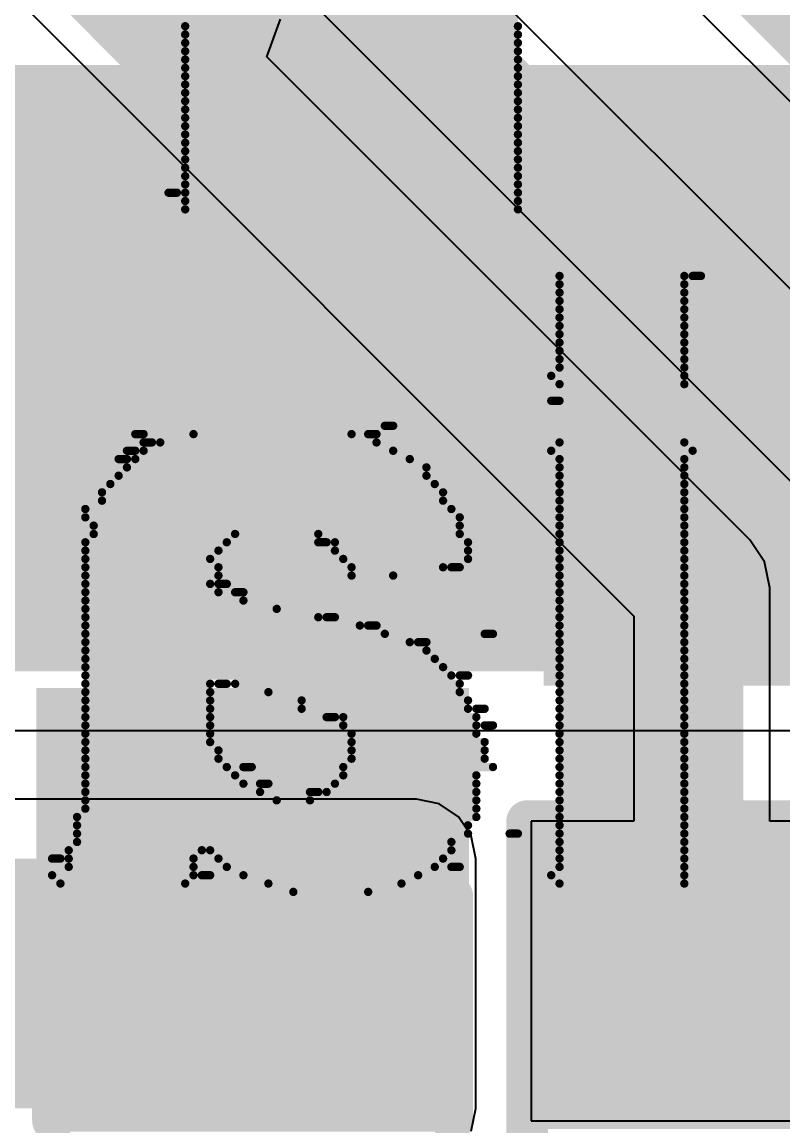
# Model space of a CAD drawing. Header units: millimetres. Extents: x -6 to 194, y -120 to 229.
# Drawn here: x 31.173 to 33.496, y 12.532 to 15.9 of the extents above; entities that cross this region are included whole.
import ezdxf

# ---------------------------------------------------------------- set-up
doc = ezdxf.new("R2010")
doc.units = ezdxf.units.MM
for name, color, linetype in [('BottomLayer', 5, 'Continuous'), ('BottomOverlay', 54, 'Continuous'), ('TopLayer', 1, 'Continuous'), ('TopOverlay', 2, 'Continuous'), ('TopPaste', 8, 'Continuous'), ('TopSolder', 216, 'Continuous')]:
    doc.layers.add(name, color=color, linetype=linetype)
doc.styles.add('Arial', font='', dxfattribs={"height": 0.2})
doc.styles.get('Arial').set_extended_font_data('Arial')

# ---------------------------------------------------------------- blocks, each defined once
blk = doc.blocks.new('R___0603_25')
at = {"layer": 'TopLayer'}
for points in [[(-0.381, 0.4445), (-0.381, -0.4445), (-1.143, -0.4445), (-1.143, 0.4445)], [(1.143, 0.4445), (1.143, -0.4445), (0.381, -0.4445), (0.381, 0.4445)]]:
    blk.add_hatch(color=1, dxfattribs=at).paths.add_polyline_path(points)
at = {"layer": 'TopPaste'}
for points in [[(-0.381, 0.4445), (-0.381, -0.4445), (-1.143, -0.4445), (-1.143, 0.4445)], [(1.143, 0.4445), (1.143, -0.4445), (0.381, -0.4445), (0.381, 0.4445)]]:
    blk.add_hatch(color=8, dxfattribs=at).paths.add_polyline_path(points)
at = {"layer": 'TopSolder'}
for points in [[(-0.2794, 0.5461), (-0.2794, -0.5461), (-1.2446, -0.5461), (-1.2446, 0.5461)], [(1.2446, 0.5461), (1.2446, -0.5461), (0.2794, -0.5461), (0.2794, 0.5461)]]:
    blk.add_hatch(color=216, dxfattribs=at).paths.add_polyline_path(points)
at = {"layer": 'TopOverlay', "const_width": 0.127}
for points in [[(-1.2192, 0.5334), (1.2192, 0.5334)], [(-1.2192, 0.5334), (-1.2192, -0.5334)], [(1.2192, 0.5334), (1.2192, -0.5334)], [(-1.2192, -0.5334), (1.2192, -0.5334)]]:
    blk.add_lwpolyline(points, dxfattribs=at)
at = {"layer": 'TopOverlay', "const_width": 0.0635}
for points in [[(-1.25095, 0.5334, 1), (-1.18745, 0.5334, 1)], [(-1.25095, 0.5334, 1), (-1.18745, 0.5334, 1)], [(1.18745, 0.5334, 1), (1.25095, 0.5334, 1)], [(1.18745, 0.5334, 1), (1.25095, 0.5334, 1)], [(-1.25095, -0.5334, 1), (-1.18745, -0.5334, 1)], [(-1.25095, -0.5334, 1), (-1.18745, -0.5334, 1)], [(1.18745, -0.5334, 1), (1.25095, -0.5334, 1)], [(1.18745, -0.5334, 1), (1.25095, -0.5334, 1)]]:
    blk.add_lwpolyline(points, format="xyb", close=True, dxfattribs=at)
blk = doc.blocks.new('LED_0603_32')
at = {"layer": 'TopLayer'}
for points in [[(-1, 0.5), (-0.5, 0.5), (-0.5, -0.5), (-1, -0.5)], [(0.5, 0.5), (1, 0.5), (1, -0.5), (0.5, -0.5)]]:
    blk.add_hatch(color=1, dxfattribs=at).paths.add_polyline_path(points)
at = {"layer": 'TopOverlay'}
blk.add_hatch(color=2, dxfattribs=at).paths.add_polyline_path([(1.1176, -0.6604), (1.7526, -0.6604), (1.7526, 0.6604), (1.1176, 0.6604)])
at = {"layer": 'TopPaste'}
for points in [[(-1, 0.5), (-0.5, 0.5), (-0.5, -0.5), (-1, -0.5)], [(0.5, 0.5), (1, 0.5), (1, -0.5), (0.5, -0.5)]]:
    blk.add_hatch(color=8, dxfattribs=at).paths.add_polyline_path(points)
at = {"layer": 'TopSolder'}
for points in [[(-1.1016, 0.6016), (-0.3984, 0.6016), (-0.3984, -0.6016), (-1.1016, -0.6016)], [(0.3984, 0.6016), (1.1016, 0.6016), (1.1016, -0.6016), (0.3984, -0.6016)]]:
    blk.add_hatch(color=216, dxfattribs=at).paths.add_polyline_path(points)
at = {"layer": 'TopOverlay', "const_width": 0.127}
for points in [[(-1.1176, 0.6096), (-0.4318, 0.6096)], [(-1.1176, 0.6096), (-1.1176, -0.6096)], [(0.4318, 0.6096), (1.1176, 0.6096)], [(1.1176, 0.6096), (1.1176, -0.6096)], [(-1.1176, -0.6096), (-0.4318, -0.6096)], [(0.4318, -0.6096), (1.1176, -0.6096)]]:
    blk.add_lwpolyline(points, dxfattribs=at)
at = {"layer": 'TopOverlay', "const_width": 0.0635}
for points in [[(-1.1494, 0.6096, 1), (-1.0858, 0.6096, 1)], [(-1.1494, 0.6096, 1), (-1.0858, 0.6096, 1)], [(-0.4636, 0.6096, 1), (-0.4001, 0.6096, 1)], [(0.4001, 0.6096, 1), (0.4636, 0.6096, 1)], [(1.0859, 0.6096, 1), (1.1494, 0.6096, 1)], [(1.0859, 0.6096, 1), (1.1494, 0.6096, 1)], [(-1.1494, -0.6096, 1), (-1.0858, -0.6096, 1)], [(-1.1494, -0.6096, 1), (-1.0858, -0.6096, 1)], [(-0.4636, -0.6096, 1), (-0.4001, -0.6096, 1)], [(0.4001, -0.6096, 1), (0.4636, -0.6096, 1)], [(1.0859, -0.6096, 1), (1.1494, -0.6096, 1)], [(1.0859, -0.6096, 1), (1.1494, -0.6096, 1)]]:
    blk.add_lwpolyline(points, format="xyb", close=True, dxfattribs=at)

msp = doc.modelspace()

# ---------------------------------------------------------------- hatches: boundary and pattern name
at = {"layer": 'BottomLayer'}
msp.add_hatch(color=5, dxfattribs=at).paths.add_polyline_path([(13.9673, 13.9192), (50.1142, 13.9192), (50.1142, 15.7695), (13.9673, 15.7695)])
at = {"layer": 'TopLayer'}
msp.add_hatch(color=1, dxfattribs=at).paths.add_polyline_path([(30.1008, 12.585), (32.377, 12.585), (32.377, 13.347), (30.1008, 13.347)])

# ---------------------------------------------------------------- linework, layer by layer
at = {"layer": 'BottomLayer'}
msp.add_line((16.7838, 13.7379), (50.1142, 13.7379), dxfattribs=at)
at = {"layer": 'BottomOverlay', "const_width": 0.0254}
for points in [[(31.6711, 15.9128), (32.6871, 15.9128)], [(31.6711, 15.8874), (32.6871, 15.8874)], [(31.6711, 15.862), (32.6871, 15.862)], [(31.6711, 15.8366), (32.6871, 15.8366)], [(31.6711, 15.8112), (32.6871, 15.8112)], [(31.6711, 15.7858), (32.6871, 15.7858)], [(31.6711, 15.7604), (32.6871, 15.7604)], [(31.6711, 15.735), (32.6871, 15.735)], [(31.6711, 15.7096), (32.6871, 15.7096)], [(31.6711, 15.6842), (32.6871, 15.6842)], [(31.6711, 15.6588), (32.6871, 15.6588)], [(31.6711, 15.6334), (32.6871, 15.6334)], [(31.6711, 15.608), (32.6871, 15.608)], [(31.6711, 15.5826), (32.6871, 15.5826)], [(31.6711, 15.5572), (32.6871, 15.5572)], [(31.6711, 15.5318), (32.6871, 15.5318)], [(31.6711, 15.5064), (32.6871, 15.5064)], [(31.6711, 15.481), (32.6871, 15.481)], [(31.6711, 15.4556), (32.6871, 15.4556)], [(31.6711, 15.4302), (32.6871, 15.4302)], [(31.6711, 15.4048), (32.6871, 15.4048)], [(31.6203, 15.3794), (31.6457, 15.3794)], [(31.6711, 15.3794), (32.6871, 15.3794)], [(31.6711, 15.354), (32.6871, 15.354)], [(31.6711, 15.3286), (32.6871, 15.3286)], [(32.8141, 15.1254), (33.1951, 15.1254)], [(33.2205, 15.1254), (33.2459, 15.1254)], [(32.8141, 15.1), (33.1951, 15.1)], [(32.8141, 15.0746), (33.1951, 15.0746)], [(32.8141, 15.0492), (33.1951, 15.0492)], [(32.8141, 15.0238), (33.1951, 15.0238)], [(32.8141, 14.9984), (33.1951, 14.9984)], [(32.8141, 14.973), (33.1951, 14.973)], [(32.8141, 14.9476), (33.1951, 14.9476)], [(32.8141, 14.9222), (33.1951, 14.9222)], [(32.8141, 14.8968), (33.1951, 14.8968)], [(32.8141, 14.8714), (33.1951, 14.8714)], [(32.8141, 14.846), (33.1951, 14.846)], [(32.7887, 14.8206), (33.1951, 14.8206)], [(32.8141, 14.7952), (33.1951, 14.7952)], [(32.7887, 14.7444), (32.8141, 14.7444)], [(31.5187, 14.6428), (31.5441, 14.6428)], [(31.6965, 14.6428), (32.1791, 14.6428)], [(32.2299, 14.6428), (32.2553, 14.6428)], [(32.2807, 14.6682), (32.3061, 14.6682)], [(31.5441, 14.6174), (31.5695, 14.6174)], [(31.5949, 14.6174), (32.2553, 14.6174)], [(32.8141, 14.6174), (33.1951, 14.6174)], [(31.4933, 14.592), (31.5187, 14.592)], [(31.5441, 14.592), (32.3061, 14.592)], [(32.7887, 14.592), (33.2205, 14.592)], [(31.4679, 14.5666), (31.4933, 14.5666)], [(31.4933, 14.5412), (32.4077, 14.5412)], [(31.5187, 14.5666), (32.3569, 14.5666)], [(32.8141, 14.5666), (33.1951, 14.5666)], [(32.8141, 14.5412), (33.1951, 14.5412)], [(31.4679, 14.5158), (32.4077, 14.5158)], [(32.8141, 14.5158), (33.1951, 14.5158)], [(31.4425, 14.4904), (32.4331, 14.4904)], [(32.8141, 14.4904), (33.1951, 14.4904)], [(31.4171, 14.465), (32.4585, 14.465)], [(31.4171, 14.4396), (32.4585, 14.4396)], [(32.8141, 14.465), (33.1951, 14.465)], [(32.8141, 14.4396), (33.1951, 14.4396)], [(31.3663, 14.4142), (32.4839, 14.4142)], [(32.8141, 14.4142), (33.1951, 14.4142)], [(31.3663, 14.3888), (32.5093, 14.3888)], [(32.8141, 14.3888), (33.1951, 14.3888)], [(31.3917, 14.3634), (32.5093, 14.3634)], [(31.3917, 14.338), (31.8235, 14.338)], [(32.0775, 14.338), (32.5093, 14.338)], [(32.8141, 14.3634), (33.1951, 14.3634)], [(32.8141, 14.338), (33.1951, 14.338)], [(31.3663, 14.3126), (31.7981, 14.3126)], [(32.0775, 14.3126), (32.1029, 14.3126)], [(32.1283, 14.3126), (32.5347, 14.3126)], [(32.8141, 14.3126), (33.1951, 14.3126)], [(31.3663, 14.2872), (31.7727, 14.2872)], [(32.1283, 14.2872), (32.5347, 14.2872)], [(32.8141, 14.2872), (33.1951, 14.2872)], [(31.3663, 14.2618), (31.7473, 14.2618)], [(31.3663, 14.2364), (31.7727, 14.2364)], [(32.1537, 14.2618), (32.5347, 14.2618)], [(32.1791, 14.2364), (32.4585, 14.2364)], [(32.4839, 14.2364), (32.5093, 14.2364)], [(32.8141, 14.2618), (33.1951, 14.2618)], [(32.8141, 14.2364), (33.1951, 14.2364)], [(31.3663, 14.211), (31.7727, 14.211)], [(32.1791, 14.211), (32.3061, 14.211)], [(32.8141, 14.211), (33.1951, 14.211)], [(31.3663, 14.1856), (31.7473, 14.1856)], [(31.7727, 14.1856), (31.7981, 14.1856)], [(32.8141, 14.1856), (33.1951, 14.1856)], [(31.3663, 14.1602), (31.7727, 14.1602)], [(31.8235, 14.1602), (31.8489, 14.1602)], [(32.8141, 14.1602), (33.1951, 14.1602)], [(31.3663, 14.1348), (31.8489, 14.1348)], [(31.3663, 14.1094), (31.9505, 14.1094)], [(32.8141, 14.1348), (33.1951, 14.1348)], [(32.8141, 14.1094), (33.1951, 14.1094)], [(31.3663, 14.084), (32.0775, 14.084)], [(32.1029, 14.084), (32.1283, 14.084)], [(32.8141, 14.084), (33.1951, 14.084)], [(31.3663, 14.0586), (32.2045, 14.0586)], [(32.2299, 14.0586), (32.2553, 14.0586)], [(32.8141, 14.0586), (33.1951, 14.0586)], [(31.3663, 14.0332), (32.2807, 14.0332)], [(31.3663, 14.0078), (32.3569, 14.0078)], [(32.3823, 14.0078), (32.4077, 14.0078)], [(32.5855, 14.0332), (32.6109, 14.0332)], [(32.8141, 14.0332), (33.1951, 14.0332)], [(32.8141, 14.0078), (33.1951, 14.0078)], [(31.3663, 13.9824), (32.4077, 13.9824)], [(32.8141, 13.9824), (33.1951, 13.9824)], [(31.3663, 13.957), (32.4331, 13.957)], [(32.8141, 13.957), (33.1951, 13.957)], [(31.3663, 13.9316), (32.4585, 13.9316)], [(31.3663, 13.9062), (32.4839, 13.9062)], [(32.5093, 13.9062), (32.5347, 13.9062)], [(32.8141, 13.9316), (33.1951, 13.9316)], [(32.8141, 13.9062), (33.1951, 13.9062)], [(31.3663, 13.8808), (31.7473, 13.8808)], [(31.7727, 13.8808), (31.7981, 13.8808)], [(31.8235, 13.8808), (32.5093, 13.8808)], [(32.8141, 13.8808), (33.1951, 13.8808)], [(31.3663, 13.8554), (31.7473, 13.8554)], [(31.9251, 13.8554), (32.5093, 13.8554)], [(32.8141, 13.8554), (33.1951, 13.8554)], [(31.3663, 13.83), (31.7473, 13.83)], [(31.3663, 13.8046), (31.7473, 13.8046)], [(32.0267, 13.83), (32.5347, 13.83)], [(32.0267, 13.8046), (32.5347, 13.8046)], [(32.5601, 13.8046), (32.5855, 13.8046)], [(32.8141, 13.83), (33.1951, 13.83)], [(32.8141, 13.8046), (33.1951, 13.8046)], [(31.3663, 13.7792), (31.7473, 13.7792)], [(32.1029, 13.7792), (32.1283, 13.7792)], [(32.1537, 13.7792), (32.5601, 13.7792)], [(32.8141, 13.7792), (33.1951, 13.7792)], [(31.3663, 13.7538), (31.7473, 13.7538)], [(32.1537, 13.7538), (32.5601, 13.7538)], [(32.5855, 13.7538), (32.6109, 13.7538)], [(32.8141, 13.7538), (33.1951, 13.7538)], [(31.3663, 13.7284), (31.7473, 13.7284)], [(31.3663, 13.703), (31.7473, 13.703)], [(32.1791, 13.7284), (32.5601, 13.7284)], [(32.1791, 13.703), (32.5855, 13.703)], [(32.8141, 13.7284), (33.1951, 13.7284)], [(32.8141, 13.703), (33.1951, 13.703)], [(31.3663, 13.6776), (31.7727, 13.6776)], [(32.1791, 13.6776), (32.5855, 13.6776)], [(32.8141, 13.6776), (33.1951, 13.6776)], [(31.3663, 13.6522), (31.7727, 13.6522)], [(32.1791, 13.6522), (32.5855, 13.6522)], [(32.8141, 13.6522), (33.1951, 13.6522)], [(31.3663, 13.6268), (31.7981, 13.6268)], [(31.3663, 13.6014), (31.8235, 13.6014)], [(31.8489, 13.6268), (31.8743, 13.6268)], [(32.1537, 13.6268), (32.6109, 13.6268)], [(32.1537, 13.6014), (32.5601, 13.6014)], [(32.8141, 13.6268), (33.1951, 13.6268)], [(32.8141, 13.6014), (33.1951, 13.6014)], [(31.3663, 13.576), (31.8489, 13.576)], [(31.8997, 13.576), (31.9251, 13.576)], [(32.1283, 13.576), (32.5601, 13.576)], [(32.8141, 13.576), (33.1951, 13.576)], [(31.3663, 13.5506), (31.8997, 13.5506)], [(32.0521, 13.5506), (32.0775, 13.5506)], [(32.1029, 13.5506), (32.5601, 13.5506)], [(32.8141, 13.5506), (33.1951, 13.5506)], [(31.3663, 13.5252), (31.9505, 13.5252)], [(31.3663, 13.4998), (32.5601, 13.4998)], [(32.0521, 13.5252), (32.5601, 13.5252)], [(32.8141, 13.5252), (33.1951, 13.5252)], [(32.8141, 13.4998), (33.1951, 13.4998)], [(31.3409, 13.4744), (32.5601, 13.4744)], [(32.8141, 13.4744), (33.1951, 13.4744)], [(31.3409, 13.449), (32.5347, 13.449)], [(32.8141, 13.449), (33.1951, 13.449)], [(31.3409, 13.4236), (32.5347, 13.4236)], [(31.3409, 13.3982), (32.4839, 13.3982)], [(32.6617, 13.4236), (32.6871, 13.4236)], [(32.8141, 13.4236), (33.1951, 13.4236)], [(32.8141, 13.3982), (33.1951, 13.3982)], [(31.3155, 13.3728), (31.7219, 13.3728)], [(31.7473, 13.3728), (32.4839, 13.3728)], [(32.8141, 13.3728), (33.1951, 13.3728)], [(31.2647, 13.3474), (31.2901, 13.3474)], [(31.3155, 13.3474), (31.6965, 13.3474)], [(31.7727, 13.3474), (32.4585, 13.3474)], [(32.8141, 13.3474), (33.1951, 13.3474)], [(31.2647, 13.2966), (31.6965, 13.2966)], [(31.3155, 13.322), (31.6965, 13.322)], [(31.7219, 13.2966), (31.7473, 13.2966)], [(31.7981, 13.322), (32.4331, 13.322)], [(31.8489, 13.2966), (32.3823, 13.2966)], [(32.4839, 13.322), (32.5093, 13.322)], [(32.7887, 13.2966), (33.1951, 13.2966)], [(32.8141, 13.322), (33.1951, 13.322)], [(31.2901, 13.2712), (31.6711, 13.2712)], [(31.9251, 13.2712), (32.3315, 13.2712)], [(32.8141, 13.2712), (33.1951, 13.2712)], [(32.0013, 13.2458), (32.2299, 13.2458)]]:
    msp.add_lwpolyline(points, dxfattribs=at)
at = {"layer": 'BottomOverlay', "const_width": 0.0127}
for points in [[(31.6648, 15.8874, 1), (31.6775, 15.8874, 1)], [(32.6808, 15.8874, 1), (32.6935, 15.8874, 1)], [(31.6648, 15.862, 1), (31.6775, 15.862, 1)], [(32.6808, 15.862, 1), (32.6935, 15.862, 1)], [(31.6648, 15.8366, 1), (31.6775, 15.8366, 1)], [(32.6808, 15.8366, 1), (32.6935, 15.8366, 1)], [(31.6648, 15.8112, 1), (31.6775, 15.8112, 1)], [(31.6648, 15.7858, 1), (31.6775, 15.7858, 1)], [(32.6808, 15.8112, 1), (32.6935, 15.8112, 1)], [(32.6808, 15.7858, 1), (32.6935, 15.7858, 1)], [(31.6648, 15.7604, 1), (31.6775, 15.7604, 1)], [(32.6808, 15.7604, 1), (32.6935, 15.7604, 1)], [(31.6648, 15.735, 1), (31.6775, 15.735, 1)], [(32.6808, 15.735, 1), (32.6935, 15.735, 1)], [(31.6648, 15.7096, 1), (31.6775, 15.7096, 1)], [(32.6808, 15.7096, 1), (32.6935, 15.7096, 1)], [(31.6648, 15.6842, 1), (31.6775, 15.6842, 1)], [(31.6648, 15.6588, 1), (31.6775, 15.6588, 1)], [(32.6808, 15.6842, 1), (32.6935, 15.6842, 1)], [(32.6808, 15.6588, 1), (32.6935, 15.6588, 1)], [(31.6648, 15.6334, 1), (31.6775, 15.6334, 1)], [(32.6808, 15.6334, 1), (32.6935, 15.6334, 1)], [(31.6648, 15.608, 1), (31.6775, 15.608, 1)], [(32.6808, 15.608, 1), (32.6935, 15.608, 1)], [(31.6648, 15.5826, 1), (31.6775, 15.5826, 1)], [(31.6648, 15.5572, 1), (31.6775, 15.5572, 1)], [(32.6808, 15.5826, 1), (32.6935, 15.5826, 1)], [(32.6808, 15.5572, 1), (32.6935, 15.5572, 1)], [(31.6648, 15.5318, 1), (31.6775, 15.5318, 1)], [(32.6808, 15.5318, 1), (32.6935, 15.5318, 1)], [(31.6648, 15.5064, 1), (31.6775, 15.5064, 1)], [(32.6808, 15.5064, 1), (32.6935, 15.5064, 1)], [(31.6648, 15.481, 1), (31.6775, 15.481, 1)], [(31.6648, 15.4556, 1), (31.6775, 15.4556, 1)], [(32.6808, 15.481, 1), (32.6935, 15.481, 1)], [(32.6808, 15.4556, 1), (32.6935, 15.4556, 1)], [(31.6648, 15.4302, 1), (31.6775, 15.4302, 1)], [(32.6808, 15.4302, 1), (32.6935, 15.4302, 1)], [(31.6648, 15.4048, 1), (31.6775, 15.4048, 1)], [(32.6808, 15.4048, 1), (32.6935, 15.4048, 1)], [(31.614, 15.3794, 1), (31.6267, 15.3794, 1)], [(31.6394, 15.3794, 1), (31.6521, 15.3794, 1)], [(31.6648, 15.3794, 1), (31.6775, 15.3794, 1)], [(31.6648, 15.354, 1), (31.6775, 15.354, 1)], [(32.6808, 15.3794, 1), (32.6935, 15.3794, 1)], [(32.6808, 15.354, 1), (32.6935, 15.354, 1)], [(31.6648, 15.3286, 1), (31.6775, 15.3286, 1)], [(32.6808, 15.3286, 1), (32.6935, 15.3286, 1)], [(32.8078, 15.1254, 1), (32.8205, 15.1254, 1)], [(33.1888, 15.1254, 1), (33.2015, 15.1254, 1)], [(33.2142, 15.1254, 1), (33.2269, 15.1254, 1)], [(33.2396, 15.1254, 1), (33.2523, 15.1254, 1)], [(32.8078, 15.1, 1), (32.8205, 15.1, 1)], [(33.1888, 15.1, 1), (33.2015, 15.1, 1)], [(32.8078, 15.0746, 1), (32.8205, 15.0746, 1)], [(32.8078, 15.0492, 1), (32.8205, 15.0492, 1)], [(33.1888, 15.0746, 1), (33.2015, 15.0746, 1)], [(33.1888, 15.0492, 1), (33.2015, 15.0492, 1)], [(32.8078, 15.0238, 1), (32.8205, 15.0238, 1)], [(33.1888, 15.0238, 1), (33.2015, 15.0238, 1)], [(32.8078, 14.9984, 1), (32.8205, 14.9984, 1)], [(33.1888, 14.9984, 1), (33.2015, 14.9984, 1)], [(32.8078, 14.973, 1), (32.8205, 14.973, 1)], [(32.8078, 14.9476, 1), (32.8205, 14.9476, 1)], [(33.1888, 14.973, 1), (33.2015, 14.973, 1)], [(33.1888, 14.9476, 1), (33.2015, 14.9476, 1)], [(32.8078, 14.9222, 1), (32.8205, 14.9222, 1)], [(33.1888, 14.9222, 1), (33.2015, 14.9222, 1)], [(32.8078, 14.8968, 1), (32.8205, 14.8968, 1)], [(33.1888, 14.8968, 1), (33.2015, 14.8968, 1)], [(32.8078, 14.8714, 1), (32.8205, 14.8714, 1)], [(32.8078, 14.846, 1), (32.8205, 14.846, 1)], [(33.1888, 14.8714, 1), (33.2015, 14.8714, 1)], [(33.1888, 14.846, 1), (33.2015, 14.846, 1)], [(32.7824, 14.8206, 1), (32.7951, 14.8206, 1)], [(33.1888, 14.8206, 1), (33.2015, 14.8206, 1)], [(32.8078, 14.7952, 1), (32.8205, 14.7952, 1)], [(33.1888, 14.7952, 1), (33.2015, 14.7952, 1)], [(32.7824, 14.7444, 1), (32.7951, 14.7444, 1)], [(32.8078, 14.7444, 1), (32.8205, 14.7444, 1)], [(31.5124, 14.6428, 1), (31.5251, 14.6428, 1)], [(31.5378, 14.6428, 1), (31.5505, 14.6428, 1)], [(31.6902, 14.6428, 1), (31.7029, 14.6428, 1)], [(32.1728, 14.6428, 1), (32.1855, 14.6428, 1)], [(32.2236, 14.6428, 1), (32.2363, 14.6428, 1)], [(32.249, 14.6428, 1), (32.2617, 14.6428, 1)], [(32.2744, 14.6682, 1), (32.2871, 14.6682, 1)], [(32.2998, 14.6682, 1), (32.3125, 14.6682, 1)], [(31.5378, 14.6174, 1), (31.5505, 14.6174, 1)], [(31.5632, 14.6174, 1), (31.5759, 14.6174, 1)], [(31.5886, 14.6174, 1), (31.6013, 14.6174, 1)], [(32.249, 14.6174, 1), (32.2617, 14.6174, 1)], [(32.8078, 14.6174, 1), (32.8205, 14.6174, 1)], [(33.1888, 14.6174, 1), (33.2015, 14.6174, 1)], [(31.487, 14.592, 1), (31.4997, 14.592, 1)], [(31.5124, 14.592, 1), (31.5251, 14.592, 1)], [(31.5378, 14.592, 1), (31.5505, 14.592, 1)], [(32.2998, 14.592, 1), (32.3125, 14.592, 1)], [(32.7824, 14.592, 1), (32.7951, 14.592, 1)], [(33.2142, 14.592, 1), (33.2269, 14.592, 1)], [(31.4616, 14.5666, 1), (31.4743, 14.5666, 1)], [(31.487, 14.5666, 1), (31.4997, 14.5666, 1)], [(31.487, 14.5412, 1), (31.4997, 14.5412, 1)], [(31.5124, 14.5666, 1), (31.5251, 14.5666, 1)], [(32.3506, 14.5666, 1), (32.3633, 14.5666, 1)], [(32.4014, 14.5412, 1), (32.4141, 14.5412, 1)], [(32.8078, 14.5666, 1), (32.8205, 14.5666, 1)], [(32.8078, 14.5412, 1), (32.8205, 14.5412, 1)], [(33.1888, 14.5666, 1), (33.2015, 14.5666, 1)], [(33.1888, 14.5412, 1), (33.2015, 14.5412, 1)], [(31.4616, 14.5158, 1), (31.4743, 14.5158, 1)], [(32.4014, 14.5158, 1), (32.4141, 14.5158, 1)], [(32.8078, 14.5158, 1), (32.8205, 14.5158, 1)], [(33.1888, 14.5158, 1), (33.2015, 14.5158, 1)], [(31.4362, 14.4904, 1), (31.4489, 14.4904, 1)], [(32.4268, 14.4904, 1), (32.4395, 14.4904, 1)], [(32.8078, 14.4904, 1), (32.8205, 14.4904, 1)], [(33.1888, 14.4904, 1), (33.2015, 14.4904, 1)], [(31.4108, 14.465, 1), (31.4235, 14.465, 1)], [(31.4108, 14.4396, 1), (31.4235, 14.4396, 1)], [(32.4522, 14.465, 1), (32.4649, 14.465, 1)], [(32.4522, 14.4396, 1), (32.4649, 14.4396, 1)], [(32.8078, 14.465, 1), (32.8205, 14.465, 1)], [(32.8078, 14.4396, 1), (32.8205, 14.4396, 1)], [(33.1888, 14.465, 1), (33.2015, 14.465, 1)], [(33.1888, 14.4396, 1), (33.2015, 14.4396, 1)], [(31.36, 14.4142, 1), (31.3727, 14.4142, 1)], [(32.4776, 14.4142, 1), (32.4903, 14.4142, 1)], [(32.8078, 14.4142, 1), (32.8205, 14.4142, 1)], [(33.1888, 14.4142, 1), (33.2015, 14.4142, 1)], [(31.36, 14.3888, 1), (31.3727, 14.3888, 1)], [(32.503, 14.3888, 1), (32.5157, 14.3888, 1)], [(32.8078, 14.3888, 1), (32.8205, 14.3888, 1)], [(33.1888, 14.3888, 1), (33.2015, 14.3888, 1)], [(31.3854, 14.3634, 1), (31.3981, 14.3634, 1)], [(31.3854, 14.338, 1), (31.3981, 14.338, 1)], [(31.8172, 14.338, 1), (31.8299, 14.338, 1)], [(32.0712, 14.338, 1), (32.0839, 14.338, 1)], [(32.503, 14.3634, 1), (32.5157, 14.3634, 1)], [(32.503, 14.338, 1), (32.5157, 14.338, 1)], [(32.8078, 14.3634, 1), (32.8205, 14.3634, 1)], [(32.8078, 14.338, 1), (32.8205, 14.338, 1)], [(33.1888, 14.3634, 1), (33.2015, 14.3634, 1)], [(33.1888, 14.338, 1), (33.2015, 14.338, 1)], [(31.36, 14.3126, 1), (31.3727, 14.3126, 1)], [(31.7918, 14.3126, 1), (31.8045, 14.3126, 1)], [(32.0712, 14.3126, 1), (32.0839, 14.3126, 1)], [(32.0966, 14.3126, 1), (32.1093, 14.3126, 1)], [(32.122, 14.3126, 1), (32.1347, 14.3126, 1)], [(32.5284, 14.3126, 1), (32.5411, 14.3126, 1)], [(32.8078, 14.3126, 1), (32.8205, 14.3126, 1)], [(33.1888, 14.3126, 1), (33.2015, 14.3126, 1)], [(31.36, 14.2872, 1), (31.3727, 14.2872, 1)], [(31.7664, 14.2872, 1), (31.7791, 14.2872, 1)], [(32.122, 14.2872, 1), (32.1347, 14.2872, 1)], [(32.5284, 14.2872, 1), (32.5411, 14.2872, 1)], [(32.8078, 14.2872, 1), (32.8205, 14.2872, 1)], [(33.1888, 14.2872, 1), (33.2015, 14.2872, 1)], [(31.36, 14.2618, 1), (31.3727, 14.2618, 1)], [(31.36, 14.2364, 1), (31.3727, 14.2364, 1)], [(31.741, 14.2618, 1), (31.7537, 14.2618, 1)], [(31.7664, 14.2364, 1), (31.7791, 14.2364, 1)], [(32.1474, 14.2618, 1), (32.1601, 14.2618, 1)], [(32.1728, 14.2364, 1), (32.1855, 14.2364, 1)], [(32.4522, 14.2364, 1), (32.4649, 14.2364, 1)], [(32.4776, 14.2364, 1), (32.4903, 14.2364, 1)], [(32.503, 14.2364, 1), (32.5157, 14.2364, 1)], [(32.5284, 14.2618, 1), (32.5411, 14.2618, 1)], [(32.8078, 14.2618, 1), (32.8205, 14.2618, 1)], [(32.8078, 14.2364, 1), (32.8205, 14.2364, 1)], [(33.1888, 14.2618, 1), (33.2015, 14.2618, 1)], [(33.1888, 14.2364, 1), (33.2015, 14.2364, 1)], [(31.36, 14.211, 1), (31.3727, 14.211, 1)], [(31.7664, 14.211, 1), (31.7791, 14.211, 1)], [(32.1728, 14.211, 1), (32.1855, 14.211, 1)], [(32.2998, 14.211, 1), (32.3125, 14.211, 1)], [(32.8078, 14.211, 1), (32.8205, 14.211, 1)], [(33.1888, 14.211, 1), (33.2015, 14.211, 1)], [(31.36, 14.1856, 1), (31.3727, 14.1856, 1)], [(31.741, 14.1856, 1), (31.7537, 14.1856, 1)], [(31.7664, 14.1856, 1), (31.7791, 14.1856, 1)], [(31.7918, 14.1856, 1), (31.8045, 14.1856, 1)], [(32.8078, 14.1856, 1), (32.8205, 14.1856, 1)], [(33.1888, 14.1856, 1), (33.2015, 14.1856, 1)], [(31.36, 14.1602, 1), (31.3727, 14.1602, 1)], [(31.7664, 14.1602, 1), (31.7791, 14.1602, 1)], [(31.8172, 14.1602, 1), (31.8299, 14.1602, 1)], [(31.8426, 14.1602, 1), (31.8553, 14.1602, 1)], [(32.8078, 14.1602, 1), (32.8205, 14.1602, 1)], [(33.1888, 14.1602, 1), (33.2015, 14.1602, 1)], [(31.36, 14.1348, 1), (31.3727, 14.1348, 1)], [(31.36, 14.1094, 1), (31.3727, 14.1094, 1)], [(31.8426, 14.1348, 1), (31.8553, 14.1348, 1)], [(31.9442, 14.1094, 1), (31.9569, 14.1094, 1)], [(32.8078, 14.1348, 1), (32.8205, 14.1348, 1)], [(32.8078, 14.1094, 1), (32.8205, 14.1094, 1)], [(33.1888, 14.1348, 1), (33.2015, 14.1348, 1)], [(33.1888, 14.1094, 1), (33.2015, 14.1094, 1)], [(31.36, 14.084, 1), (31.3727, 14.084, 1)], [(32.0712, 14.084, 1), (32.0839, 14.084, 1)], [(32.0966, 14.084, 1), (32.1093, 14.084, 1)], [(32.122, 14.084, 1), (32.1347, 14.084, 1)], [(32.8078, 14.084, 1), (32.8205, 14.084, 1)], [(33.1888, 14.084, 1), (33.2015, 14.084, 1)], [(31.36, 14.0586, 1), (31.3727, 14.0586, 1)], [(32.1982, 14.0586, 1), (32.2109, 14.0586, 1)], [(32.2236, 14.0586, 1), (32.2363, 14.0586, 1)], [(32.249, 14.0586, 1), (32.2617, 14.0586, 1)], [(32.8078, 14.0586, 1), (32.8205, 14.0586, 1)], [(33.1888, 14.0586, 1), (33.2015, 14.0586, 1)], [(31.36, 14.0332, 1), (31.3727, 14.0332, 1)], [(31.36, 14.0078, 1), (31.3727, 14.0078, 1)], [(32.2744, 14.0332, 1), (32.2871, 14.0332, 1)], [(32.3506, 14.0078, 1), (32.3633, 14.0078, 1)], [(32.376, 14.0078, 1), (32.3887, 14.0078, 1)], [(32.4014, 14.0078, 1), (32.4141, 14.0078, 1)], [(32.5792, 14.0332, 1), (32.5919, 14.0332, 1)], [(32.6046, 14.0332, 1), (32.6173, 14.0332, 1)], [(32.8078, 14.0332, 1), (32.8205, 14.0332, 1)], [(32.8078, 14.0078, 1), (32.8205, 14.0078, 1)], [(33.1888, 14.0332, 1), (33.2015, 14.0332, 1)], [(33.1888, 14.0078, 1), (33.2015, 14.0078, 1)], [(31.36, 13.9824, 1), (31.3727, 13.9824, 1)], [(32.4014, 13.9824, 1), (32.4141, 13.9824, 1)], [(32.8078, 13.9824, 1), (32.8205, 13.9824, 1)], [(33.1888, 13.9824, 1), (33.2015, 13.9824, 1)], [(31.36, 13.957, 1), (31.3727, 13.957, 1)], [(32.4268, 13.957, 1), (32.4395, 13.957, 1)], [(32.8078, 13.957, 1), (32.8205, 13.957, 1)], [(33.1888, 13.957, 1), (33.2015, 13.957, 1)], [(31.36, 13.9316, 1), (31.3727, 13.9316, 1)], [(31.36, 13.9062, 1), (31.3727, 13.9062, 1)], [(32.4522, 13.9316, 1), (32.4649, 13.9316, 1)], [(32.4776, 13.9062, 1), (32.4903, 13.9062, 1)], [(32.503, 13.9062, 1), (32.5157, 13.9062, 1)], [(32.5284, 13.9062, 1), (32.5411, 13.9062, 1)], [(32.8078, 13.9316, 1), (32.8205, 13.9316, 1)], [(32.8078, 13.9062, 1), (32.8205, 13.9062, 1)], [(33.1888, 13.9316, 1), (33.2015, 13.9316, 1)], [(33.1888, 13.9062, 1), (33.2015, 13.9062, 1)], [(31.36, 13.8808, 1), (31.3727, 13.8808, 1)], [(31.741, 13.8808, 1), (31.7537, 13.8808, 1)], [(31.7664, 13.8808, 1), (31.7791, 13.8808, 1)], [(31.7918, 13.8808, 1), (31.8045, 13.8808, 1)], [(31.8172, 13.8808, 1), (31.8299, 13.8808, 1)], [(32.503, 13.8808, 1), (32.5157, 13.8808, 1)], [(32.8078, 13.8808, 1), (32.8205, 13.8808, 1)], [(33.1888, 13.8808, 1), (33.2015, 13.8808, 1)], [(31.36, 13.8554, 1), (31.3727, 13.8554, 1)], [(31.741, 13.8554, 1), (31.7537, 13.8554, 1)], [(31.9188, 13.8554, 1), (31.9315, 13.8554, 1)], [(32.503, 13.8554, 1), (32.5157, 13.8554, 1)], [(32.8078, 13.8554, 1), (32.8205, 13.8554, 1)], [(33.1888, 13.8554, 1), (33.2015, 13.8554, 1)], [(31.36, 13.83, 1), (31.3727, 13.83, 1)], [(31.36, 13.8046, 1), (31.3727, 13.8046, 1)], [(31.741, 13.83, 1), (31.7537, 13.83, 1)], [(31.741, 13.8046, 1), (31.7537, 13.8046, 1)], [(32.0204, 13.83, 1), (32.0331, 13.83, 1)], [(32.0204, 13.8046, 1), (32.0331, 13.8046, 1)], [(32.5284, 13.83, 1), (32.5411, 13.83, 1)], [(32.5284, 13.8046, 1), (32.5411, 13.8046, 1)], [(32.5538, 13.8046, 1), (32.5665, 13.8046, 1)], [(32.5792, 13.8046, 1), (32.5919, 13.8046, 1)], [(32.8078, 13.83, 1), (32.8205, 13.83, 1)], [(32.8078, 13.8046, 1), (32.8205, 13.8046, 1)], [(33.1888, 13.83, 1), (33.2015, 13.83, 1)], [(33.1888, 13.8046, 1), (33.2015, 13.8046, 1)], [(31.36, 13.7792, 1), (31.3727, 13.7792, 1)], [(31.741, 13.7792, 1), (31.7537, 13.7792, 1)], [(32.0966, 13.7792, 1), (32.1093, 13.7792, 1)], [(32.122, 13.7792, 1), (32.1347, 13.7792, 1)], [(32.1474, 13.7792, 1), (32.1601, 13.7792, 1)], [(32.5538, 13.7792, 1), (32.5665, 13.7792, 1)], [(32.8078, 13.7792, 1), (32.8205, 13.7792, 1)], [(33.1888, 13.7792, 1), (33.2015, 13.7792, 1)], [(31.36, 13.7538, 1), (31.3727, 13.7538, 1)], [(31.741, 13.7538, 1), (31.7537, 13.7538, 1)], [(32.1474, 13.7538, 1), (32.1601, 13.7538, 1)], [(32.5538, 13.7538, 1), (32.5665, 13.7538, 1)], [(32.5792, 13.7538, 1), (32.5919, 13.7538, 1)], [(32.6046, 13.7538, 1), (32.6173, 13.7538, 1)], [(32.8078, 13.7538, 1), (32.8205, 13.7538, 1)], [(33.1888, 13.7538, 1), (33.2015, 13.7538, 1)], [(31.36, 13.7284, 1), (31.3727, 13.7284, 1)], [(31.36, 13.703, 1), (31.3727, 13.703, 1)], [(31.741, 13.7284, 1), (31.7537, 13.7284, 1)], [(31.741, 13.703, 1), (31.7537, 13.703, 1)], [(32.1728, 13.7284, 1), (32.1855, 13.7284, 1)], [(32.1728, 13.703, 1), (32.1855, 13.703, 1)], [(32.5538, 13.7284, 1), (32.5665, 13.7284, 1)], [(32.5792, 13.703, 1), (32.5919, 13.703, 1)], [(32.8078, 13.7284, 1), (32.8205, 13.7284, 1)], [(32.8078, 13.703, 1), (32.8205, 13.703, 1)], [(33.1888, 13.7284, 1), (33.2015, 13.7284, 1)], [(33.1888, 13.703, 1), (33.2015, 13.703, 1)], [(31.36, 13.6776, 1), (31.3727, 13.6776, 1)], [(31.7664, 13.6776, 1), (31.7791, 13.6776, 1)], [(32.1728, 13.6776, 1), (32.1855, 13.6776, 1)], [(32.5792, 13.6776, 1), (32.5919, 13.6776, 1)], [(32.8078, 13.6776, 1), (32.8205, 13.6776, 1)], [(33.1888, 13.6776, 1), (33.2015, 13.6776, 1)], [(31.36, 13.6522, 1), (31.3727, 13.6522, 1)], [(31.7664, 13.6522, 1), (31.7791, 13.6522, 1)], [(32.1728, 13.6522, 1), (32.1855, 13.6522, 1)], [(32.5792, 13.6522, 1), (32.5919, 13.6522, 1)], [(32.8078, 13.6522, 1), (32.8205, 13.6522, 1)], [(33.1888, 13.6522, 1), (33.2015, 13.6522, 1)], [(31.36, 13.6268, 1), (31.3727, 13.6268, 1)], [(31.36, 13.6014, 1), (31.3727, 13.6014, 1)], [(31.7918, 13.6268, 1), (31.8045, 13.6268, 1)], [(31.8172, 13.6014, 1), (31.8299, 13.6014, 1)], [(31.8426, 13.6268, 1), (31.8553, 13.6268, 1)], [(31.868, 13.6268, 1), (31.8807, 13.6268, 1)], [(32.1474, 13.6268, 1), (32.1601, 13.6268, 1)], [(32.1474, 13.6014, 1), (32.1601, 13.6014, 1)], [(32.5538, 13.6014, 1), (32.5665, 13.6014, 1)], [(32.6046, 13.6268, 1), (32.6173, 13.6268, 1)], [(32.8078, 13.6268, 1), (32.8205, 13.6268, 1)], [(32.8078, 13.6014, 1), (32.8205, 13.6014, 1)], [(33.1888, 13.6268, 1), (33.2015, 13.6268, 1)], [(33.1888, 13.6014, 1), (33.2015, 13.6014, 1)], [(31.36, 13.576, 1), (31.3727, 13.576, 1)], [(31.8426, 13.576, 1), (31.8553, 13.576, 1)], [(31.8934, 13.576, 1), (31.9061, 13.576, 1)], [(31.9188, 13.576, 1), (31.9315, 13.576, 1)], [(32.122, 13.576, 1), (32.1347, 13.576, 1)], [(32.5538, 13.576, 1), (32.5665, 13.576, 1)], [(32.8078, 13.576, 1), (32.8205, 13.576, 1)], [(33.1888, 13.576, 1), (33.2015, 13.576, 1)], [(31.36, 13.5506, 1), (31.3727, 13.5506, 1)], [(31.8934, 13.5506, 1), (31.9061, 13.5506, 1)], [(32.0458, 13.5506, 1), (32.0585, 13.5506, 1)], [(32.0712, 13.5506, 1), (32.0839, 13.5506, 1)], [(32.0966, 13.5506, 1), (32.1093, 13.5506, 1)], [(32.5538, 13.5506, 1), (32.5665, 13.5506, 1)], [(32.8078, 13.5506, 1), (32.8205, 13.5506, 1)], [(33.1888, 13.5506, 1), (33.2015, 13.5506, 1)], [(31.36, 13.5252, 1), (31.3727, 13.5252, 1)], [(31.36, 13.4998, 1), (31.3727, 13.4998, 1)], [(31.9442, 13.5252, 1), (31.9569, 13.5252, 1)], [(32.0458, 13.5252, 1), (32.0585, 13.5252, 1)], [(32.5538, 13.5252, 1), (32.5665, 13.5252, 1)], [(32.5538, 13.4998, 1), (32.5665, 13.4998, 1)], [(32.8078, 13.5252, 1), (32.8205, 13.5252, 1)], [(32.8078, 13.4998, 1), (32.8205, 13.4998, 1)], [(33.1888, 13.5252, 1), (33.2015, 13.5252, 1)], [(33.1888, 13.4998, 1), (33.2015, 13.4998, 1)], [(31.3346, 13.4744, 1), (31.3473, 13.4744, 1)], [(32.5538, 13.4744, 1), (32.5665, 13.4744, 1)], [(32.8078, 13.4744, 1), (32.8205, 13.4744, 1)], [(33.1888, 13.4744, 1), (33.2015, 13.4744, 1)], [(31.3346, 13.449, 1), (31.3473, 13.449, 1)], [(32.5284, 13.449, 1), (32.5411, 13.449, 1)], [(32.8078, 13.449, 1), (32.8205, 13.449, 1)], [(33.1888, 13.449, 1), (33.2015, 13.449, 1)], [(31.3346, 13.4236, 1), (31.3473, 13.4236, 1)], [(31.3346, 13.3982, 1), (31.3473, 13.3982, 1)], [(32.4776, 13.3982, 1), (32.4903, 13.3982, 1)], [(32.5284, 13.4236, 1), (32.5411, 13.4236, 1)], [(32.6554, 13.4236, 1), (32.6681, 13.4236, 1)], [(32.6808, 13.4236, 1), (32.6935, 13.4236, 1)], [(32.8078, 13.4236, 1), (32.8205, 13.4236, 1)], [(32.8078, 13.3982, 1), (32.8205, 13.3982, 1)], [(33.1888, 13.4236, 1), (33.2015, 13.4236, 1)], [(33.1888, 13.3982, 1), (33.2015, 13.3982, 1)], [(31.3092, 13.3728, 1), (31.3219, 13.3728, 1)], [(31.7156, 13.3728, 1), (31.7283, 13.3728, 1)], [(31.741, 13.3728, 1), (31.7537, 13.3728, 1)], [(32.4776, 13.3728, 1), (32.4903, 13.3728, 1)], [(32.8078, 13.3728, 1), (32.8205, 13.3728, 1)], [(33.1888, 13.3728, 1), (33.2015, 13.3728, 1)], [(31.2584, 13.3474, 1), (31.2711, 13.3474, 1)], [(31.2838, 13.3474, 1), (31.2965, 13.3474, 1)], [(31.3092, 13.3474, 1), (31.3219, 13.3474, 1)], [(31.6902, 13.3474, 1), (31.7029, 13.3474, 1)], [(31.7664, 13.3474, 1), (31.7791, 13.3474, 1)], [(32.4522, 13.3474, 1), (32.4649, 13.3474, 1)], [(32.8078, 13.3474, 1), (32.8205, 13.3474, 1)], [(33.1888, 13.3474, 1), (33.2015, 13.3474, 1)], [(31.2584, 13.2966, 1), (31.2711, 13.2966, 1)], [(31.3092, 13.322, 1), (31.3219, 13.322, 1)], [(31.6902, 13.322, 1), (31.7029, 13.322, 1)], [(31.6902, 13.2966, 1), (31.7029, 13.2966, 1)], [(31.7156, 13.2966, 1), (31.7283, 13.2966, 1)], [(31.741, 13.2966, 1), (31.7537, 13.2966, 1)], [(31.7918, 13.322, 1), (31.8045, 13.322, 1)], [(31.8426, 13.2966, 1), (31.8553, 13.2966, 1)], [(32.376, 13.2966, 1), (32.3887, 13.2966, 1)], [(32.4268, 13.322, 1), (32.4395, 13.322, 1)], [(32.4776, 13.322, 1), (32.4903, 13.322, 1)], [(32.503, 13.322, 1), (32.5157, 13.322, 1)], [(32.7824, 13.2966, 1), (32.7951, 13.2966, 1)], [(32.8078, 13.322, 1), (32.8205, 13.322, 1)], [(33.1888, 13.322, 1), (33.2015, 13.322, 1)], [(33.1888, 13.2966, 1), (33.2015, 13.2966, 1)], [(31.2838, 13.2712, 1), (31.2965, 13.2712, 1)], [(31.6648, 13.2712, 1), (31.6775, 13.2712, 1)], [(31.9188, 13.2712, 1), (31.9315, 13.2712, 1)], [(32.3252, 13.2712, 1), (32.3379, 13.2712, 1)], [(32.8078, 13.2712, 1), (32.8205, 13.2712, 1)], [(33.1888, 13.2712, 1), (33.2015, 13.2712, 1)], [(31.995, 13.2458, 1), (32.0077, 13.2458, 1)], [(32.2236, 13.2458, 1), (32.2363, 13.2458, 1)]]:
    msp.add_lwpolyline(points, format="xyb", close=True, dxfattribs=at)
at = {"layer": 'TopLayer'}
for p, q in [((31.0517, 18.1236), (37.5288, 11.6465)), ((30.86, 16.2688), (33.0414, 14.0874)), ((34.6348, 13.969), (32.3539, 16.2499)), ((32.0811, 15.9367), (34.2811, 13.7367)), ((31.9204, 15.7944), (31.9622, 15.9095)), ((33.3951, 14.3197), (31.9204, 15.7944)), ((33.44, 14.2525), (33.3951, 14.3197)), ((33.3951, 14.3197), (33.3951, 14.3197)), ((33.4558, 14.1732), (33.44, 14.2525)), ((33.4558, 13.462), (33.4558, 14.1732)), ((33.0414, 14.0874), (33.0414, 13.462)), ((32.377, 13.5283), (30.7656, 13.5283)), ((32.4464, 13.5145), (32.377, 13.5283)), ((32.5052, 13.4752), (32.4464, 13.5145)), ((32.5445, 13.4164), (32.5052, 13.4752)), ((33.0414, 13.462), (32.7279, 13.462)), ((32.7279, 13.462), (32.7279, 12.5476)), ((33.7693, 13.462), (33.4558, 13.462)), ((32.5583, 13.347), (32.5445, 13.4164)), ((32.5583, 12.585), (32.5583, 13.347)), ((32.5445, 12.5156), (32.5583, 12.585)), ((32.7279, 12.5476), (33.7693, 12.5476))]:
    msp.add_line(p, q, dxfattribs=at)
at = {"layer": 'TopLayer', "const_width": 0.254}
for points in [[(31.1375, 18.3308), (37.736, 11.7323)], [(29.9679, 17.4539), (33.2486, 14.1732)], [(31.9024, 16.4084), (34.4883, 13.8225)], [(33.2486, 13.0048), (33.2486, 14.1732)]]:
    msp.add_lwpolyline(points, dxfattribs=at)
at = {"layer": 'TopLayer', "const_width": 0.127}
for points in [[(33.1851, 14.1732, 1), (33.3121, 14.1732, 1)], [(33.1851, 14.1732, 1), (33.3121, 14.1732, 1)], [(33.1851, 13.0048, 1), (33.3121, 13.0048, 1)]]:
    msp.add_lwpolyline(points, format="xyb", close=True, dxfattribs=at)

# ---------------------------------------------------------------- block references
at = {"rotation": 90}
for name, p in [('LED_0603_32', (31.877, 12.1158)), ('R___0603_25', (33.2486, 12.2428))]:
    msp.add_blockref(name, p, dxfattribs=at)

# ---------------------------------------------------------------- texts
at = {"layer": 'TopOverlay', "style": 'Arial'}
for s, p in [('LED4', (32.3848, 14.0637)), ('R4', (33.7818, 13.7586))]:
    msp.add_text(s, height=1.016, rotation=90, dxfattribs=at).set_placement(p)

doc.saveas('drawing.dxf')
